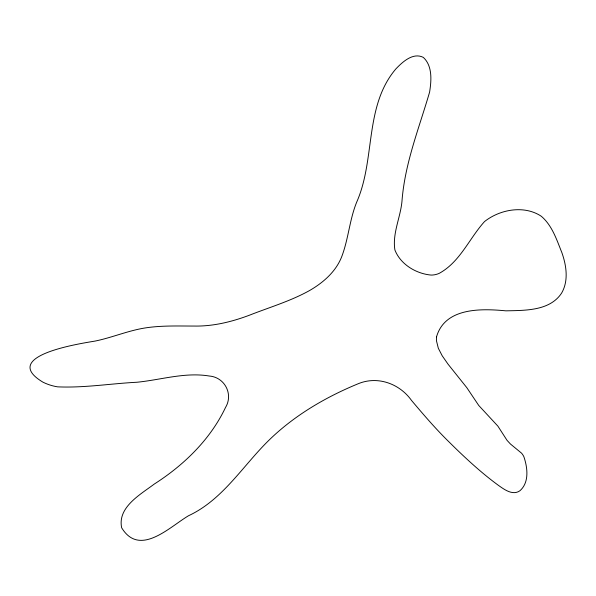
<?xml version="1.0" encoding="UTF-8"?>
<svg xmlns="http://www.w3.org/2000/svg" width="596" height="596" viewBox="0 0 596 596"><rect width="100%" height="100%" fill="white"/><g stroke="black" fill="none" stroke-linecap="round" stroke-linejoin="round"><path stroke-width="0.89" d="M436.503 336.934L436.443 340.703L438.321 348.258L442.202 355.782L448.021 364.141L466.817 387.668L478.737 405.451L497.906 426.162L507.025 440.325L510.444 444.013L521.522 453.139A18.416 16.606 -21 0 1 523.906 456.797C527.572 467.622 529.464 482.432 519.898 490.769C512.828 495.76 504.521 489.666 498.673 485.539C485.598 476.01 473.418 465.297 461.662 454.197A1086.873 842.796 -58.7 0 1 449.95 442.835C436.242 429.515 423.801 415.002 411.493 400.408C399.678 383.764 377.886 375.704 358.472 383.63C323.337 398.031 289.619 418.206 263.313 445.95C239.875 470.564 220.356 500.923 188.589 515.704C169.584 526.953 139.695 557.387 121.659 527.78C117.33 507.226 140.529 494.434 154.282 484.056C183.896 465.111 210.291 439.572 225.497 407.515C233.602 394.209 224.699 377.194 209.308 376.024C185.013 371.986 160.942 379.89 136.879 382.252C110.469 383.608 83.984 388.048 57.551 386.841A47.442 43.784 24.4 0 1 43.039 382.222C-0.939 355.946 79.357 343.713 95.136 341.068C112.674 337.478 129.28 330.117 147.078 327.666C162.648 325.468 178.398 326.049 194.072 326.049C213.13 326.459 231.829 321.833 249.56 315.157C269.705 307.238 290.714 301.077 309.682 290.475C323.479 282.474 336.3 271.307 341.985 255.975C348.556 238.37 349.643 219.216 356.833 201.798C375.54 159.199 364.178 106.311 395.789 69.002C402.456 61.999 413.028 52.135 423.339 57.402C432.644 66.067 431.415 80.631 429.604 92.089C419.249 127.663 405.243 162.194 402.106 199.593C401.041 216.512 392.168 232.887 394.887 249.925C400.46 264.393 416.105 273.728 431.139 275.076A19.184 18.349 -34.4 0 0 439.185 273.37C460.119 261.957 469.231 238.452 484.548 221.548C500.014 209.323 524.271 204.897 541.332 216.288C552.216 225.564 556.701 239.815 561.879 252.652C566.409 265.511 568.778 280.731 561.603 293.113C549.788 311.06 524.987 310.397 505.877 310.836C481.315 308.512 444.929 307.357 436.503 336.934"/></g></svg>
